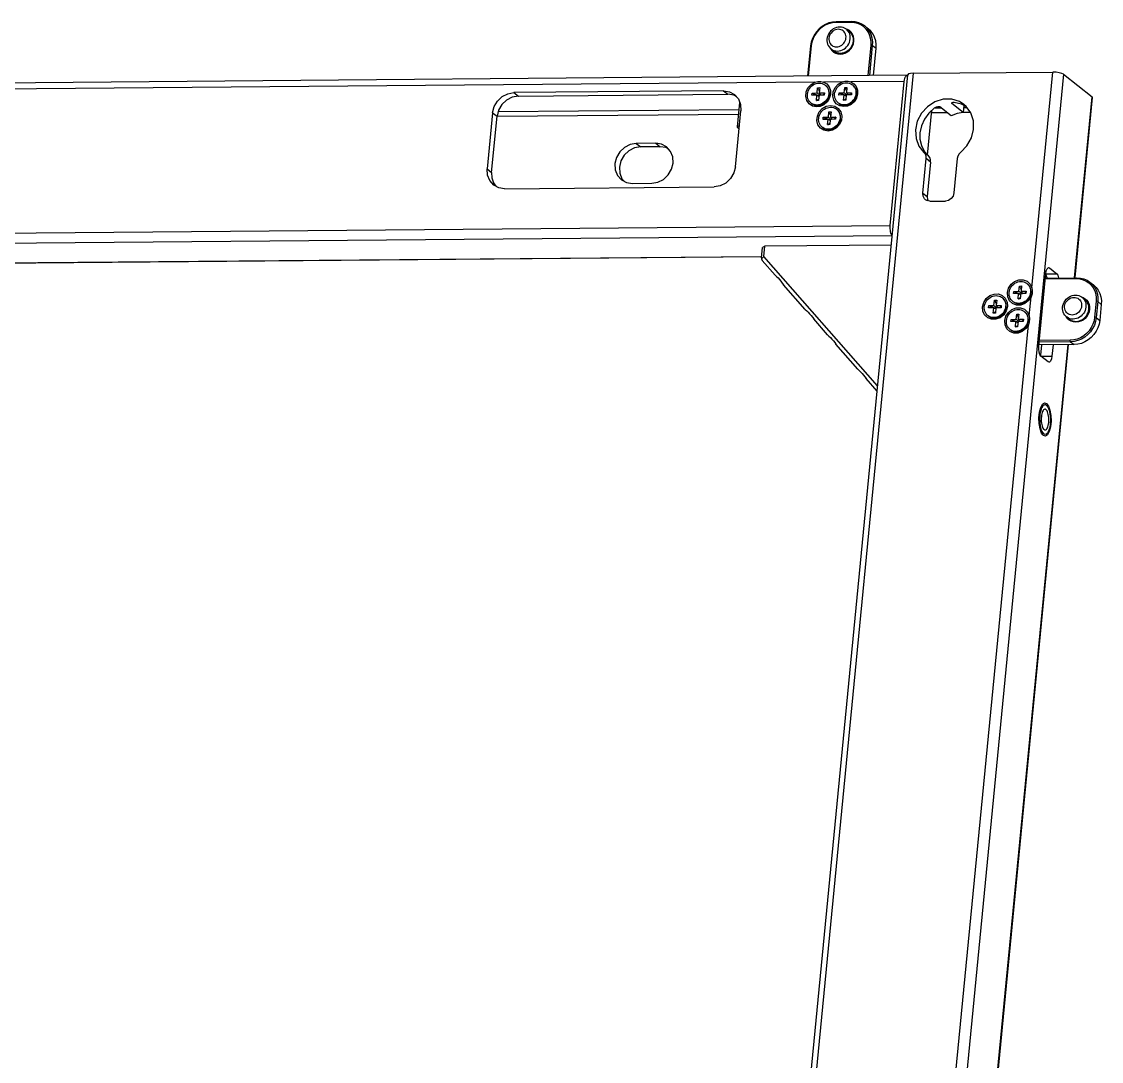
# Model space of a CAD drawing. Header units: millimetres. Extents: x -3132 to 28633, y 682 to 5849.
# Drawn here: x 11777.7 to 11985.1, y 2577.7 to 2777.4 of the extents above; entities that cross this region are included whole.
import ezdxf

# ---------------------------------------------------------------- set-up
doc = ezdxf.new("R2010")
doc.units = ezdxf.units.MM
doc.layers.add('02___PRT_ALL_AXES', color=7, linetype='Continuous')

msp = doc.modelspace()

# ---------------------------------------------------------------- linework, layer by layer
at = {"color": 7, "linetype": 'Continuous'}
for p, q in [((11934.184, 2777.348), (11934.077, 2777.184)), ((11937.165, 2777.373), (11934.184, 2777.348)), ((11937.165, 2777.373), (11937.058, 2777.209)), ((11937.058, 2777.209), (11934.077, 2777.184)), ((11936.35, 2775.863), (11936.093, 2775.944)), ((11936.168, 2775.887), (11936.699, 2775.47)), ((11936.699, 2775.47), (11936.849, 2775.339)), ((11937.333, 2774.966), (11937.072, 2775.336)), ((11940.356, 2776.006), (11939.681, 2776.535)), ((11929.265, 2772.697), (11928.702, 2766.899)), ((11929.404, 2772.765), (11928.835, 2766.9)), ((11929.265, 2772.697), (11929.404, 2772.765)), ((11933.102, 2772.198), (11933.362, 2771.828)), ((11933.209, 2772.107), (11933.735, 2771.695)), ((11933.362, 2771.828), (11933.694, 2771.525)), ((11933.821, 2771.631), (11933.735, 2771.695)), ((11940.312, 2766.997), (11940.881, 2772.862)), ((11940.626, 2767), (11941.189, 2772.798)), ((11941.189, 2772.798), (11940.881, 2772.862)), ((11941.189, 2772.798), (11941.864, 2772.268)), ((11941.353, 2767.006), (11941.864, 2772.268)), ((11947.814, 2767.061), (11637.2, 2764.432)), ((11910.872, 2385.013), (11947.949, 2767.167)), ((11948.98, 2767.454), (11911.903, 2385.3)), ((11977.861, 2767.252), (11940.784, 2385.098)), ((11948.98, 2767.454), (11975.808, 2767.681)), ((11971.788, 2726.246), (11975.808, 2767.681)), ((11977.861, 2767.252), (11983.344, 2762.948)), ((11930.115, 2765.757), (11653.801, 2763.419)), ((11935.331, 2765.801), (11931.774, 2765.771)), ((11931.774, 2765.771), (11932.389, 2765.398)), ((11932.079, 2765.188), (11932.192, 2765.1)), ((11947.265, 2765.902), (11936.991, 2765.816)), ((11936.991, 2765.816), (11937.606, 2765.442)), ((11937.296, 2765.232), (11937.408, 2765.144)), ((11944.58, 2738.221), (11947.265, 2765.902)), ((11912.537, 2764.072), (11872.294, 2763.731)), ((11872.294, 2763.731), (11873.138, 2763.069)), ((11873.138, 2763.069), (11913.381, 2763.41)), ((11912.537, 2764.072), (11913.381, 2763.41)), ((11914.514, 2763.231), (11913.381, 2763.41)), ((11914.986, 2762.977), (11914.514, 2763.231)), ((11929.508, 2763.232), (11929.549, 2763.663)), ((11930.491, 2763.241), (11929.508, 2763.232)), ((11929.549, 2763.663), (11930.533, 2763.671)), ((11930.393, 2762.226), (11930.491, 2763.241)), ((11930.533, 2763.671), (11930.632, 2764.686)), ((11930.533, 2763.671), (11930.647, 2763.575)), ((11930.632, 2764.686), (11931.049, 2764.69)), ((11930.647, 2763.575), (11930.75, 2763.487)), ((11930.75, 2763.487), (11930.837, 2763.412)), ((11930.909, 2763.244), (11930.81, 2762.229)), ((11930.837, 2763.412), (11930.907, 2763.351)), ((11930.907, 2763.351), (11930.962, 2763.303)), ((11931.892, 2763.252), (11930.909, 2763.244)), ((11931.049, 2764.69), (11930.95, 2763.675)), ((11930.95, 2763.675), (11931.934, 2763.683)), ((11931.934, 2763.683), (11931.892, 2763.252)), ((11934.724, 2763.276), (11934.766, 2763.707)), ((11935.708, 2763.285), (11934.724, 2763.276)), ((11934.766, 2763.707), (11935.75, 2763.715)), ((11935.609, 2762.27), (11935.708, 2763.285)), ((11935.75, 2763.715), (11935.848, 2764.73)), ((11935.75, 2763.715), (11935.863, 2763.619)), ((11935.848, 2764.73), (11936.266, 2764.734)), ((11935.863, 2763.619), (11935.966, 2763.531)), ((11935.966, 2763.531), (11936.054, 2763.456)), ((11936.125, 2763.288), (11936.027, 2762.273)), ((11936.054, 2763.456), (11936.123, 2763.395)), ((11936.123, 2763.395), (11936.179, 2763.347)), ((11937.109, 2763.297), (11936.125, 2763.288)), ((11936.266, 2764.734), (11936.167, 2763.719)), ((11936.167, 2763.719), (11937.151, 2763.727)), ((11937.151, 2763.727), (11937.109, 2763.297)), ((11979.971, 2728.181), (11983.344, 2762.948)), ((11983.446, 2762.78), (11983.344, 2762.948)), ((11929.667, 2761.144), (11928.997, 2761.567)), ((11929.362, 2761.727), (11929.475, 2761.639)), ((11930.81, 2762.229), (11930.393, 2762.226)), ((11933.116, 2761.279), (11933.917, 2761.137)), ((11933.917, 2761.137), (11934.593, 2760.716)), ((11934.884, 2761.188), (11934.214, 2761.611)), ((11934.579, 2761.771), (11934.691, 2761.683)), ((11936.027, 2762.273), (11935.609, 2762.27)), ((11953.219, 2760.834), (11954.285, 2760.843)), ((11956.284, 2759.274), (11954.104, 2760.985)), ((11956.349, 2761.708), (11956.4, 2761.622)), ((11957.874, 2762), (11956.375, 2762.462)), ((11956.4, 2761.622), (11956.408, 2761.702)), ((11958.579, 2759.911), (11956.4, 2761.622)), ((11958.273, 2761.53), (11956.863, 2761.839)), ((11958.719, 2761.469), (11957.874, 2762)), ((11959.203, 2761.008), (11958.273, 2761.53)), ((11958.712, 2761.284), (11958.579, 2759.911)), ((11958.673, 2760.88), (11959.293, 2760.885)), ((11980.092, 2728.217), (11983.446, 2762.78)), ((11868.195, 2759.855), (11867.151, 2749.09)), ((11867.994, 2748.428), (11869.039, 2759.193)), ((11868.195, 2759.855), (11869.039, 2759.193)), ((11915.438, 2759.523), (11869.039, 2759.13)), ((11869.271, 2760.123), (11915.535, 2760.515)), ((11914.846, 2749.494), (11915.89, 2760.259)), ((11931.664, 2758.593), (11931.705, 2759.024)), ((11931.705, 2759.024), (11932.689, 2759.032)), ((11932.689, 2759.032), (11932.788, 2760.047)), ((11932.689, 2759.032), (11932.803, 2758.936)), ((11932.788, 2760.047), (11933.205, 2760.05)), ((11932.803, 2758.936), (11932.906, 2758.848)), ((11932.906, 2758.848), (11932.993, 2758.772)), ((11932.993, 2758.772), (11933.063, 2758.712)), ((11933.063, 2758.712), (11933.118, 2758.663)), ((11933.205, 2760.05), (11933.106, 2759.035)), ((11933.106, 2759.035), (11934.09, 2759.044)), ((11934.09, 2759.044), (11934.048, 2758.613)), ((11934.235, 2760.549), (11934.348, 2760.461)), ((11951.756, 2751.746), (11952.589, 2760.34)), ((11955.534, 2759.862), (11952.541, 2759.837)), ((11960.01, 2759.9), (11958.579, 2759.888)), ((11931.837, 2756.499), (11931.161, 2756.92)), ((11931.518, 2757.088), (11931.631, 2757)), ((11932.647, 2758.601), (11931.664, 2758.593)), ((11932.549, 2757.586), (11932.647, 2758.601)), ((11932.966, 2757.59), (11932.549, 2757.586)), ((11933.065, 2758.605), (11932.966, 2757.59)), ((11934.048, 2758.613), (11933.065, 2758.605)), ((11932.638, 2756.358), (11931.837, 2756.499)), ((11899.521, 2754.01), (11895.794, 2753.978)), ((11895.794, 2753.978), (11896.638, 2753.316)), ((11900.364, 2753.348), (11896.638, 2753.316)), ((11899.521, 2754.01), (11900.364, 2753.348)), ((11901.497, 2753.169), (11900.364, 2753.348)), ((11901.97, 2752.915), (11901.497, 2753.169)), ((11950.84, 2744.421), (11951.484, 2751.06)), ((11951.894, 2751.585), (11951.051, 2752.248)), ((11952.328, 2750.398), (11951.484, 2751.06)), ((11952.328, 2750.398), (11951.684, 2743.758)), ((11957.446, 2751.11), (11956.802, 2744.471)), ((11867.218, 2747.904), (11867.151, 2749.09)), ((11867.151, 2749.09), (11867.994, 2748.428)), ((11893.031, 2747.186), (11893.443, 2746.723)), ((11895.048, 2746.289), (11898.775, 2746.321)), ((11870.504, 2745.277), (11910.747, 2745.618)), ((11950.84, 2744.421), (11951.684, 2743.758)), ((11952.182, 2742.895), (11955.162, 2742.921)), ((11633.965, 2735.592), (11944.58, 2738.221)), ((11944.949, 2736.242), (11634.378, 2733.613)), ((11919.831, 2732.034), (11920.024, 2734.023)), ((11920.488, 2734.25), (11920.024, 2734.023)), ((11920.295, 2732.262), (11920.488, 2734.25)), ((11944.776, 2734.455), (11920.488, 2734.25)), ((11666.629, 2730.116), (11919.829, 2732.259)), ((11919.83, 2732.227), (11666.669, 2730.084)), ((11919.831, 2732.034), (11919.873, 2731.796)), ((11919.873, 2731.796), (11920.295, 2732.262)), ((11919.873, 2731.796), (11919.997, 2731.493)), ((11942.151, 2707.408), (11920.295, 2732.262)), ((11922.474, 2728.676), (11919.997, 2731.493)), ((11975, 2730.128), (11975.161, 2730.066)), ((11975.161, 2730.066), (11976.567, 2728.962)), ((11973.106, 2715.129), (11974.449, 2728.97)), ((11974.352, 2727.97), (11980.314, 2728.02)), ((11974.368, 2728.134), (11980.421, 2728.185)), ((11974.449, 2728.97), (11974.549, 2729.524)), ((11974.449, 2728.944), (11976.567, 2728.962)), ((11980.421, 2728.185), (11980.314, 2728.02)), ((11928.259, 2722.097), (11924.083, 2726.846)), ((11968.256, 2725.146), (11968.298, 2725.576)), ((11968.298, 2725.576), (11969.281, 2725.585)), ((11969.281, 2725.585), (11969.38, 2726.6)), ((11969.281, 2725.585), (11969.395, 2725.488)), ((11969.38, 2726.6), (11969.797, 2726.603)), ((11969.395, 2725.488), (11969.498, 2725.4)), ((11969.797, 2726.603), (11969.699, 2725.588)), ((11969.699, 2725.588), (11970.682, 2725.596)), ((11970.682, 2725.596), (11970.641, 2725.166)), ((11970.828, 2727.102), (11970.94, 2727.013)), ((11970.855, 2727.52), (11971.44, 2726.981)), ((11971.44, 2726.981), (11971.788, 2726.246)), ((11971.527, 2725.69), (11971.519, 2725.388)), ((11971.788, 2726.246), (11971.862, 2725.692)), ((11971.862, 2725.692), (11971.803, 2725.087)), ((11982.937, 2727.347), (11983.612, 2726.817)), ((11964.503, 2722.855), (11964.601, 2723.87)), ((11964.601, 2723.87), (11965.018, 2723.874)), ((11965.018, 2723.874), (11964.92, 2722.859)), ((11966.049, 2724.372), (11966.161, 2724.284)), ((11966.089, 2724.783), (11966.67, 2724.239)), ((11966.67, 2724.239), (11967.013, 2723.502)), ((11967.013, 2723.502), (11967.075, 2722.662)), ((11968.111, 2723.641), (11968.223, 2723.552)), ((11969.24, 2725.154), (11968.256, 2725.146)), ((11969.141, 2724.139), (11969.24, 2725.154)), ((11969.559, 2724.143), (11969.141, 2724.139)), ((11969.498, 2725.4), (11969.586, 2725.325)), ((11969.657, 2725.158), (11969.559, 2724.143)), ((11969.586, 2725.325), (11969.655, 2725.265)), ((11969.655, 2725.265), (11969.71, 2725.216)), ((11970.641, 2725.166), (11969.657, 2725.158)), ((11971.266, 2720.864), (11971.622, 2724.534)), ((11971.49, 2724.704), (11971.581, 2724.999)), ((11971.581, 2724.999), (11971.631, 2725.3)), ((11971.803, 2725.087), (11971.622, 2724.534)), ((11981.967, 2723.994), (11981.436, 2724.41)), ((11982.12, 2723.86), (11981.967, 2723.994)), ((11982.008, 2724.163), (11982.34, 2723.86)), ((11982.322, 2723.63), (11982.12, 2723.86)), ((11984.137, 2723.673), (11983.838, 2720.598)), ((11984.445, 2723.609), (11984.137, 2723.673)), ((11984.445, 2723.609), (11984.146, 2720.533)), ((11984.445, 2723.609), (11985.119, 2723.079)), ((11963.477, 2722.416), (11963.519, 2722.847)), ((11964.461, 2722.425), (11963.477, 2722.416)), ((11963.519, 2722.847), (11964.503, 2722.855)), ((11964.362, 2721.41), (11964.461, 2722.425)), ((11964.78, 2721.413), (11964.362, 2721.41)), ((11964.503, 2722.855), (11964.616, 2722.759)), ((11964.616, 2722.759), (11964.719, 2722.671)), ((11964.719, 2722.671), (11964.807, 2722.596)), ((11964.878, 2722.428), (11964.78, 2721.413)), ((11964.807, 2722.596), (11964.876, 2722.535)), ((11964.876, 2722.535), (11964.932, 2722.487)), ((11965.862, 2722.436), (11964.878, 2722.428)), ((11964.92, 2722.859), (11965.904, 2722.867)), ((11965.904, 2722.867), (11965.862, 2722.436)), ((11966.711, 2721.974), (11966.802, 2722.27)), ((11966.802, 2722.27), (11966.852, 2722.571)), ((11967.075, 2722.662), (11966.85, 2721.819)), ((11968.821, 2722.944), (11968.075, 2723.227)), ((11969.645, 2722.951), (11968.821, 2722.944)), ((11970.448, 2723.246), (11969.645, 2722.951)), ((11970.305, 2721.719), (11970.418, 2721.631)), ((11970.333, 2722.138), (11970.918, 2721.598)), ((11970.918, 2721.598), (11971.266, 2720.864)), ((11985.119, 2723.079), (11984.821, 2720.004)), ((11932.533, 2717.237), (11929.869, 2720.266)), ((11964.041, 2720.215), (11963.291, 2720.501)), ((11963.332, 2720.911), (11963.444, 2720.823)), ((11964.869, 2720.222), (11964.041, 2720.215)), ((11965.676, 2720.521), (11964.869, 2720.222)), ((11967.734, 2719.763), (11967.776, 2720.194)), ((11968.717, 2719.772), (11967.734, 2719.763)), ((11967.776, 2720.194), (11968.759, 2720.202)), ((11968.619, 2718.757), (11968.717, 2719.772)), ((11968.759, 2720.202), (11968.858, 2721.217)), ((11968.759, 2720.202), (11968.873, 2720.106)), ((11968.858, 2721.217), (11969.275, 2721.221)), ((11968.873, 2720.106), (11968.976, 2720.018)), ((11968.976, 2720.018), (11969.063, 2719.943)), ((11969.135, 2719.775), (11969.036, 2718.76)), ((11969.063, 2719.943), (11969.133, 2719.882)), ((11969.133, 2719.882), (11969.188, 2719.834)), ((11970.118, 2719.783), (11969.135, 2719.775)), ((11969.275, 2721.221), (11969.177, 2720.206)), ((11969.177, 2720.206), (11970.16, 2720.214)), ((11970.16, 2720.214), (11970.118, 2719.783)), ((11970.968, 2719.321), (11971.059, 2719.617)), ((11971.005, 2720.307), (11970.996, 2720.006)), ((11971.059, 2719.617), (11971.109, 2719.918)), ((11971.281, 2719.704), (11971.1, 2719.151)), ((11971.266, 2720.864), (11971.34, 2720.31)), ((11971.34, 2720.31), (11971.281, 2719.704)), ((11978.63, 2720.352), (11978.37, 2720.721)), ((11979.003, 2720.218), (11978.477, 2720.631)), ((11978.962, 2720.049), (11978.63, 2720.352)), ((11979.352, 2719.825), (11978.962, 2720.049)), ((11979.003, 2720.218), (11979.086, 2720.156)), ((11984.146, 2720.533), (11983.838, 2720.598)), ((11984.146, 2720.533), (11984.821, 2720.004)), ((11943.439, 2434.057), (11971.1, 2719.151)), ((11968.299, 2717.562), (11967.552, 2717.845)), ((11967.589, 2718.258), (11967.701, 2718.17)), ((11969.122, 2717.568), (11968.299, 2717.562)), ((11969.036, 2718.76), (11968.619, 2718.757)), ((11969.926, 2717.864), (11969.122, 2717.568)), ((11938.319, 2710.657), (11934.143, 2715.406)), ((11951.622, 2435.991), (11978.725, 2715.342)), ((11951.744, 2436.027), (11978.843, 2715.343)), ((11979.902, 2715.352), (11973.122, 2715.295)), ((11979.227, 2715.882), (11973.174, 2715.831)), ((11979.165, 2716.179), (11973.203, 2716.129)), ((11973.612, 2715.299), (11973.418, 2713.293)), ((11975.848, 2715.318), (11975.637, 2713.142)), ((11979.227, 2715.882), (11979.165, 2716.179)), ((11979.227, 2715.882), (11979.902, 2715.352)), ((11974.925, 2712.046), (11973.52, 2713.15)), ((11973.52, 2713.124), (11975.637, 2713.142)), ((11975.087, 2711.984), (11974.925, 2712.046)), ((11942.055, 2706.409), (11939.928, 2708.827)), ((11973.478, 2703.253), (11973.824, 2703.892)), ((11973.537, 2703.344), (11973.64, 2703.304)), ((11974.601, 2704.026), (11974.968, 2703.538)), ((11973.638, 2698.362), (11973.351, 2699.161)), ((11973.636, 2698.55), (11973.578, 2698.544)), ((11973.696, 2698.591), (11973.636, 2698.55)), ((11973.874, 2698.001), (11973.638, 2698.362)), ((11974.004, 2697.874), (11973.874, 2698.001))]:
    msp.add_line(p, q, dxfattribs=at)
for points in [[(11934.184, 2777.348), (11933.479, 2777.285), (11932.78, 2777.111), (11932.105, 2776.828), (11931.47, 2776.445), (11930.891, 2775.97), (11930.382, 2775.416), (11929.955, 2774.795), (11929.622, 2774.124), (11929.39, 2773.419), (11929.265, 2772.697)], [(11939.681, 2776.535), (11939.146, 2776.888), (11938.525, 2777.159), (11937.859, 2777.322), (11937.165, 2777.373)], [(11934.077, 2777.184), (11933.408, 2777.124), (11932.744, 2776.958), (11932.102, 2776.69), (11931.499, 2776.325), (11930.949, 2775.875), (11930.465, 2775.348), (11930.06, 2774.759), (11929.743, 2774.121), (11929.523, 2773.451), (11929.404, 2772.765)], [(11936.137, 2775.912), (11936.052, 2775.975), (11935.787, 2776.13), (11935.499, 2776.242), (11935.194, 2776.31), (11934.879, 2776.331), (11934.558, 2776.304), (11934.24, 2776.232), (11933.93, 2776.114), (11933.634, 2775.954), (11933.36, 2775.755), (11933.112, 2775.52), (11932.895, 2775.255), (11932.714, 2774.965), (11932.573, 2774.656), (11932.474, 2774.333), (11932.419, 2774.005)], [(11936.069, 2774.214), (11936.075, 2774.478), (11936.04, 2774.736), (11935.965, 2774.98), (11935.853, 2775.205), (11935.705, 2775.407), (11935.525, 2775.578), (11935.317, 2775.716), (11935.089, 2775.815), (11934.844, 2775.874), (11934.59, 2775.892), (11934.332, 2775.868), (11934.076, 2775.804), (11933.83, 2775.7), (11933.598, 2775.56), (11933.386, 2775.386), (11933.199, 2775.183), (11933.044, 2774.957), (11932.922, 2774.712), (11932.836, 2774.453), (11932.79, 2774.187)], [(11936.89, 2774.043), (11936.9, 2774.371), (11936.863, 2774.692), (11936.781, 2774.999), (11936.657, 2775.287), (11936.491, 2775.549), (11936.288, 2775.78), (11936.137, 2775.912)], [(11936.773, 2775.564), (11936.684, 2775.631), (11936.406, 2775.794), (11936.168, 2775.887)], [(11937.072, 2775.336), (11936.74, 2775.639), (11936.35, 2775.863)], [(11937.565, 2773.602), (11937.574, 2773.947), (11937.536, 2774.284), (11937.45, 2774.607), (11937.319, 2774.908), (11937.145, 2775.183), (11936.932, 2775.426), (11936.773, 2775.564)], [(11936.849, 2775.339), (11937.052, 2775.109), (11937.218, 2774.847), (11937.343, 2774.56), (11937.425, 2774.252), (11937.462, 2773.93), (11937.453, 2773.601)], [(11940.881, 2772.862), (11940.895, 2773.547), (11940.804, 2774.215), (11940.611, 2774.848), (11940.319, 2775.431), (11939.937, 2775.951), (11939.474, 2776.393), (11938.94, 2776.748), (11938.35, 2777.006), (11937.717, 2777.161), (11937.058, 2777.209)], [(11941.189, 2772.798), (11941.204, 2773.519), (11941.108, 2774.221), (11940.905, 2774.888), (11940.598, 2775.502), (11940.196, 2776.049), (11939.681, 2776.535)], [(11941.864, 2772.268), (11941.879, 2772.989), (11941.783, 2773.692), (11941.579, 2774.358), (11941.273, 2774.972), (11940.87, 2775.519), (11940.356, 2776.006)], [(11932.419, 2774.005), (11932.41, 2773.677), (11932.447, 2773.356), (11932.528, 2773.048), (11932.653, 2772.761), (11932.819, 2772.499), (11933.022, 2772.268), (11933.173, 2772.136)], [(11932.79, 2774.187), (11932.785, 2773.923), (11932.82, 2773.665), (11932.894, 2773.42), (11933.006, 2773.196), (11933.155, 2772.994), (11933.335, 2772.822), (11933.542, 2772.685), (11933.771, 2772.586), (11934.015, 2772.527), (11934.27, 2772.509), (11934.528, 2772.532), (11934.783, 2772.597), (11935.03, 2772.7), (11935.262, 2772.841), (11935.474, 2773.015), (11935.66, 2773.218), (11935.815, 2773.444), (11935.938, 2773.689), (11936.023, 2773.948), (11936.069, 2774.214)], [(11933.173, 2772.136), (11933.258, 2772.073), (11933.522, 2771.918), (11933.81, 2771.805), (11934.115, 2771.738), (11934.431, 2771.717), (11934.751, 2771.743), (11935.07, 2771.816), (11935.38, 2771.933), (11935.675, 2772.093), (11935.95, 2772.293), (11936.198, 2772.528), (11936.415, 2772.793), (11936.595, 2773.083), (11936.737, 2773.392), (11936.836, 2773.714), (11936.89, 2774.043)], [(11933.661, 2771.6), (11933.75, 2771.534), (11934.028, 2771.371), (11934.33, 2771.253), (11934.65, 2771.182), (11934.982, 2771.16), (11935.318, 2771.188), (11935.652, 2771.264), (11935.978, 2771.387), (11936.287, 2771.555), (11936.575, 2771.764), (11936.836, 2772.01), (11937.063, 2772.288), (11937.253, 2772.592), (11937.402, 2772.917), (11937.507, 2773.256), (11937.565, 2773.602)], [(11937.453, 2773.601), (11937.398, 2773.273), (11937.299, 2772.95), (11937.158, 2772.641), (11936.977, 2772.351), (11936.76, 2772.086), (11936.512, 2771.851), (11936.238, 2771.652), (11935.943, 2771.492), (11935.633, 2771.375), (11935.314, 2771.302), (11934.994, 2771.276), (11934.678, 2771.296), (11934.373, 2771.364), (11934.085, 2771.476), (11933.821, 2771.631)], [(11934.978, 2771.122), (11935.448, 2771.173), (11935.909, 2771.317), (11936.343, 2771.548), (11936.735, 2771.857), (11937.067, 2772.232), (11937.329, 2772.659), (11937.509, 2773.122), (11937.602, 2773.603), (11937.603, 2774.082), (11937.512, 2774.543), (11937.333, 2774.966)], [(11933.186, 2772.144), (11933.289, 2771.981), (11933.502, 2771.739), (11933.661, 2771.6)], [(11933.694, 2771.525), (11934.084, 2771.301), (11934.518, 2771.165), (11934.978, 2771.122)], [(11947.365, 2766.457), (11947.443, 2766.682), (11947.536, 2766.861), (11947.639, 2766.985), (11947.75, 2767.051), (11947.814, 2767.061)], [(11947.814, 2767.061), (11947.864, 2767.055), (11947.888, 2767.044)], [(11948.98, 2767.454), (11948.451, 2767.415), (11948.09, 2767.315), (11947.949, 2767.167)], [(11977.861, 2767.252), (11977.532, 2767.42), (11977.027, 2767.56), (11976.422, 2767.652), (11975.808, 2767.681)], [(11928.413, 2763.863), (11928.771, 2764.665), (11929.362, 2765.322), (11930.115, 2765.757)], [(11928.671, 2763.44), (11928.721, 2763.741), (11928.812, 2764.037), (11928.942, 2764.321), (11929.108, 2764.586), (11929.306, 2764.829), (11929.534, 2765.044), (11929.785, 2765.227), (11930.055, 2765.374), (11930.34, 2765.481), (11930.632, 2765.548), (11930.926, 2765.572), (11931.215, 2765.553), (11931.495, 2765.491), (11931.758, 2765.389), (11932.001, 2765.246), (11932.079, 2765.188)], [(11930.115, 2765.757), (11930.666, 2765.89), (11931.253, 2765.895), (11931.774, 2765.771)], [(11932.079, 2765.188), (11932.217, 2765.068), (11932.403, 2764.857), (11932.555, 2764.617), (11932.669, 2764.354), (11932.745, 2764.072), (11932.779, 2763.776), (11932.77, 2763.475)], [(11932.883, 2763.387), (11932.891, 2763.687), (11932.857, 2763.982), (11932.783, 2764.263), (11932.668, 2764.527), (11932.516, 2764.767), (11932.33, 2764.979), (11932.192, 2765.1)], [(11932.389, 2765.398), (11932.839, 2764.836), (11933.082, 2764.139), (11933.094, 2763.375)], [(11933.63, 2763.907), (11933.988, 2764.709), (11934.578, 2765.366), (11935.331, 2765.801)], [(11933.888, 2763.484), (11933.938, 2763.786), (11934.029, 2764.081), (11934.159, 2764.365), (11934.324, 2764.63), (11934.523, 2764.873), (11934.75, 2765.088), (11935.002, 2765.271), (11935.272, 2765.418), (11935.556, 2765.526), (11935.848, 2765.592), (11936.142, 2765.616), (11936.432, 2765.597), (11936.711, 2765.536), (11936.975, 2765.433), (11937.217, 2765.291), (11937.296, 2765.232)], [(11935.331, 2765.801), (11935.882, 2765.934), (11936.469, 2765.939), (11936.991, 2765.816)], [(11937.296, 2765.232), (11937.434, 2765.112), (11937.62, 2764.901), (11937.771, 2764.661), (11937.886, 2764.398), (11937.961, 2764.116), (11937.995, 2763.821), (11937.987, 2763.519)], [(11938.099, 2763.431), (11938.108, 2763.732), (11938.074, 2764.026), (11937.999, 2764.308), (11937.885, 2764.571), (11937.733, 2764.811), (11937.547, 2765.023), (11937.408, 2765.144)], [(11937.606, 2765.442), (11938.056, 2764.88), (11938.299, 2764.183), (11938.31, 2763.419)], [(11947.265, 2765.902), (11947.305, 2766.194), (11947.365, 2766.457)], [(11868.195, 2759.855), (11868.493, 2761.045), (11869.126, 2762.121), (11870.033, 2762.979), (11871.125, 2763.533), (11872.294, 2763.731)], [(11873.138, 2763.069), (11871.968, 2762.871), (11870.876, 2762.316), (11869.97, 2761.459), (11869.336, 2760.383), (11869.039, 2759.193)], [(11912.537, 2764.072), (11913.67, 2763.894), (11914.634, 2763.374)], [(11914.634, 2763.374), (11915.398, 2762.513), (11915.823, 2761.445), (11915.89, 2760.259)], [(11928.997, 2761.567), (11928.534, 2762.216), (11928.331, 2763.013), (11928.413, 2763.863)], [(11929.362, 2761.727), (11929.225, 2761.847), (11929.039, 2762.058), (11928.887, 2762.298), (11928.772, 2762.561), (11928.697, 2762.843), (11928.663, 2763.139), (11928.671, 2763.44)], [(11929.475, 2761.639), (11929.553, 2761.581), (11929.795, 2761.439), (11930.059, 2761.336), (11930.339, 2761.274), (11930.628, 2761.255), (11930.922, 2761.279), (11931.214, 2761.345), (11931.498, 2761.453), (11931.769, 2761.6), (11932.02, 2761.783), (11932.248, 2761.998), (11932.446, 2762.241), (11932.612, 2762.507), (11932.742, 2762.79), (11932.833, 2763.086), (11932.883, 2763.387)], [(11929.549, 2763.663), (11929.663, 2763.613), (11929.775, 2763.564), (11929.885, 2763.518), (11929.993, 2763.473), (11930.099, 2763.431), (11930.203, 2763.39), (11930.306, 2763.351), (11930.408, 2763.314), (11930.509, 2763.278), (11930.609, 2763.245), (11930.703, 2763.214), (11930.79, 2763.188), (11930.868, 2763.166), (11930.9, 2763.157)], [(11932.77, 2763.475), (11932.72, 2763.174), (11932.629, 2762.878), (11932.5, 2762.594), (11932.334, 2762.329), (11932.135, 2762.086), (11931.908, 2761.871), (11931.656, 2761.688), (11931.386, 2761.542), (11931.102, 2761.434), (11930.81, 2761.367), (11930.516, 2761.343), (11930.226, 2761.362), (11929.947, 2761.424), (11929.683, 2761.527)], [(11930.491, 2763.241), (11930.552, 2763.214), (11930.609, 2763.19), (11930.664, 2763.168), (11930.717, 2763.148), (11930.765, 2763.131), (11930.809, 2763.116), (11930.847, 2763.104), (11930.882, 2763.094), (11930.894, 2763.091)], [(11930.632, 2764.686), (11930.686, 2764.58), (11930.738, 2764.475), (11930.787, 2764.372), (11930.835, 2764.269), (11930.879, 2764.169), (11930.921, 2764.069), (11930.961, 2763.97), (11930.975, 2763.932)], [(11930.95, 2763.675), (11930.986, 2763.625), (11931.019, 2763.578), (11931.05, 2763.533), (11931.078, 2763.49), (11931.103, 2763.45), (11931.124, 2763.414), (11931.141, 2763.382), (11931.156, 2763.353), (11931.168, 2763.328), (11931.179, 2763.304), (11931.187, 2763.283), (11931.194, 2763.264), (11931.2, 2763.247)], [(11930.962, 2763.303), (11931.007, 2763.262), (11931.027, 2763.245)], [(11931.143, 2763.379), (11931.15, 2763.345), (11931.162, 2763.277), (11931.167, 2763.246)], [(11931.934, 2763.683), (11931.917, 2763.632), (11931.897, 2763.582), (11931.874, 2763.535), (11931.848, 2763.489), (11931.818, 2763.445), (11931.786, 2763.403), (11931.749, 2763.363), (11931.709, 2763.325), (11931.663, 2763.288), (11931.614, 2763.253), (11931.609, 2763.25)], [(11933.094, 2763.375), (11932.873, 2762.62), (11932.443, 2761.947), (11931.844, 2761.421)], [(11934.214, 2761.611), (11933.75, 2762.26), (11933.547, 2763.057), (11933.63, 2763.907)], [(11934.579, 2761.771), (11934.441, 2761.891), (11934.255, 2762.102), (11934.103, 2762.342), (11933.989, 2762.605), (11933.914, 2762.888), (11933.88, 2763.183), (11933.888, 2763.484)], [(11934.691, 2761.683), (11934.769, 2761.625), (11935.012, 2761.483), (11935.276, 2761.38), (11935.555, 2761.318), (11935.845, 2761.299), (11936.139, 2761.323), (11936.43, 2761.389), (11936.715, 2761.497), (11936.985, 2761.644), (11937.237, 2761.827), (11937.464, 2762.042), (11937.663, 2762.285), (11937.829, 2762.551), (11937.959, 2762.834), (11938.049, 2763.13), (11938.099, 2763.431)], [(11934.766, 2763.707), (11934.88, 2763.657), (11934.992, 2763.608), (11935.101, 2763.562), (11935.209, 2763.518), (11935.315, 2763.475), (11935.42, 2763.434), (11935.522, 2763.395), (11935.624, 2763.358), (11935.726, 2763.322), (11935.825, 2763.289), (11935.92, 2763.259), (11936.006, 2763.232), (11936.085, 2763.21), (11936.117, 2763.202)], [(11937.987, 2763.519), (11937.937, 2763.218), (11937.846, 2762.922), (11937.716, 2762.639), (11937.551, 2762.373), (11937.352, 2762.13), (11937.125, 2761.915), (11936.873, 2761.732), (11936.603, 2761.586), (11936.319, 2761.478), (11936.027, 2761.411), (11935.733, 2761.387), (11935.443, 2761.406), (11935.164, 2761.468), (11934.9, 2761.571)], [(11935.708, 2763.285), (11935.768, 2763.258), (11935.826, 2763.234), (11935.881, 2763.212), (11935.934, 2763.192), (11935.982, 2763.175), (11936.025, 2763.16), (11936.064, 2763.148), (11936.098, 2763.138), (11936.11, 2763.135)], [(11935.848, 2764.73), (11935.903, 2764.624), (11935.955, 2764.519), (11936.004, 2764.416), (11936.051, 2764.314), (11936.096, 2764.213), (11936.138, 2764.113), (11936.177, 2764.015), (11936.192, 2763.976)], [(11936.167, 2763.719), (11936.203, 2763.67), (11936.236, 2763.622), (11936.267, 2763.577), (11936.295, 2763.534), (11936.32, 2763.494), (11936.34, 2763.458), (11936.358, 2763.426), (11936.373, 2763.398), (11936.385, 2763.372), (11936.395, 2763.349), (11936.404, 2763.327), (11936.411, 2763.308), (11936.417, 2763.291)], [(11936.179, 2763.347), (11936.224, 2763.307), (11936.243, 2763.289)], [(11936.359, 2763.423), (11936.367, 2763.389), (11936.379, 2763.321), (11936.384, 2763.29)], [(11937.151, 2763.727), (11937.134, 2763.676), (11937.114, 2763.626), (11937.091, 2763.579), (11937.064, 2763.533), (11937.035, 2763.489), (11937.002, 2763.447), (11936.966, 2763.407), (11936.925, 2763.369), (11936.88, 2763.332), (11936.83, 2763.297), (11936.825, 2763.294)], [(11938.31, 2763.419), (11938.09, 2762.664), (11937.66, 2761.991), (11937.061, 2761.465)], [(11929.683, 2761.527), (11929.441, 2761.669), (11929.362, 2761.727)], [(11931.844, 2761.421), (11931.135, 2761.094), (11930.385, 2760.998), (11929.667, 2761.144)], [(11930.393, 2762.226), (11930.46, 2762.254), (11930.526, 2762.285), (11930.588, 2762.319), (11930.649, 2762.355), (11930.707, 2762.394), (11930.763, 2762.436), (11930.816, 2762.481), (11930.836, 2762.5)], [(11930.57, 2759.226), (11930.931, 2760.031), (11931.527, 2760.69), (11932.286, 2761.124), (11933.116, 2761.279)], [(11930.828, 2758.801), (11930.878, 2759.102), (11930.968, 2759.398), (11931.098, 2759.681), (11931.264, 2759.947), (11931.462, 2760.19), (11931.69, 2760.405), (11931.941, 2760.588), (11932.212, 2760.734), (11932.496, 2760.842), (11932.788, 2760.909), (11933.082, 2760.933), (11933.371, 2760.914), (11933.651, 2760.852), (11933.914, 2760.749), (11934.157, 2760.607), (11934.235, 2760.549)], [(11934.9, 2761.571), (11934.658, 2761.713), (11934.579, 2761.771)], [(11937.061, 2761.465), (11936.352, 2761.138), (11935.602, 2761.042), (11934.884, 2761.188)], [(11935.609, 2762.27), (11935.677, 2762.298), (11935.742, 2762.33), (11935.805, 2762.363), (11935.865, 2762.4), (11935.924, 2762.438), (11935.979, 2762.48), (11936.033, 2762.525), (11936.053, 2762.544)], [(11956.375, 2762.462), (11954.762, 2762.448), (11953.17, 2761.96), (11951.733, 2761.038), (11950.568, 2759.76), (11949.773, 2758.231), (11949.415, 2756.579)], [(11953.032, 2760.729), (11951.977, 2759.801), (11951.134, 2758.665), (11950.554, 2757.386), (11950.269, 2756.039)], [(11954.104, 2760.985), (11953.943, 2761.038), (11953.684, 2761.02), (11953.369, 2760.919), (11953.032, 2760.729)], [(11956.863, 2761.839), (11956.602, 2761.836), (11956.42, 2761.787), (11956.349, 2761.708)], [(11958.111, 2752.307), (11959.312, 2753.532), (11960.166, 2755.031), (11960.591, 2756.673), (11960.553, 2758.322), (11960.054, 2759.84), (11959.136, 2761.101), (11958.719, 2761.469)], [(11931.161, 2756.92), (11930.692, 2757.571), (11930.487, 2758.371), (11930.57, 2759.226)], [(11931.518, 2757.088), (11931.381, 2757.208), (11931.195, 2757.419), (11931.043, 2757.659), (11930.928, 2757.922), (11930.853, 2758.204), (11930.819, 2758.5), (11930.828, 2758.801)], [(11931.631, 2757), (11931.709, 2756.942), (11931.951, 2756.799), (11932.215, 2756.696), (11932.495, 2756.635), (11932.784, 2756.616), (11933.078, 2756.64), (11933.37, 2756.706), (11933.654, 2756.814), (11933.925, 2756.961), (11934.176, 2757.143), (11934.404, 2757.358), (11934.603, 2757.601), (11934.768, 2757.867), (11934.898, 2758.151), (11934.989, 2758.446), (11935.039, 2758.747)], [(11931.705, 2759.024), (11931.819, 2758.973), (11931.931, 2758.925), (11932.041, 2758.879), (11932.149, 2758.834), (11932.255, 2758.791), (11932.359, 2758.751), (11932.462, 2758.712), (11932.564, 2758.674), (11932.665, 2758.639), (11932.765, 2758.605), (11932.859, 2758.575), (11932.946, 2758.549), (11933.024, 2758.527), (11933.056, 2758.518)], [(11934.926, 2758.836), (11934.876, 2758.535), (11934.785, 2758.239), (11934.656, 2757.955), (11934.49, 2757.69), (11934.291, 2757.447), (11934.064, 2757.232), (11933.813, 2757.049), (11933.542, 2756.902), (11933.258, 2756.795), (11932.966, 2756.728), (11932.672, 2756.704), (11932.383, 2756.723), (11932.103, 2756.784), (11931.839, 2756.887)], [(11932.788, 2760.047), (11932.842, 2759.94), (11932.894, 2759.836), (11932.944, 2759.732), (11932.991, 2759.63), (11933.035, 2759.529), (11933.077, 2759.43), (11933.117, 2759.331), (11933.131, 2759.293)], [(11933.106, 2759.035), (11933.142, 2758.986), (11933.176, 2758.939), (11933.206, 2758.894), (11933.234, 2758.85), (11933.259, 2758.81), (11933.28, 2758.775), (11933.297, 2758.743), (11933.312, 2758.714), (11933.325, 2758.688), (11933.335, 2758.665), (11933.343, 2758.644), (11933.35, 2758.625), (11933.356, 2758.607)], [(11933.118, 2758.663), (11933.163, 2758.623), (11933.183, 2758.606)], [(11933.299, 2758.74), (11933.306, 2758.706), (11933.319, 2758.638), (11933.323, 2758.607)], [(11934.09, 2759.044), (11934.073, 2758.992), (11934.053, 2758.943), (11934.03, 2758.896), (11934.004, 2758.85), (11933.974, 2758.806), (11933.942, 2758.764), (11933.905, 2758.724), (11933.865, 2758.685), (11933.819, 2758.648), (11933.77, 2758.614), (11933.765, 2758.611)], [(11934.235, 2760.549), (11934.373, 2760.429), (11934.559, 2760.218), (11934.711, 2759.978), (11934.825, 2759.715), (11934.901, 2759.432), (11934.935, 2759.137), (11934.926, 2758.836)], [(11935.039, 2758.747), (11935.047, 2759.048), (11935.014, 2759.342), (11934.939, 2759.624), (11934.824, 2759.888), (11934.673, 2760.128), (11934.486, 2760.339), (11934.348, 2760.461)], [(11934.593, 2760.716), (11935.062, 2760.066), (11935.267, 2759.266), (11935.184, 2758.411)], [(11958.579, 2759.911), (11957.414, 2759.714), (11956.284, 2759.274)], [(11931.839, 2756.887), (11931.597, 2757.03), (11931.518, 2757.088)], [(11932.549, 2757.586), (11932.616, 2757.615), (11932.682, 2757.646), (11932.744, 2757.68), (11932.805, 2757.716), (11932.863, 2757.755), (11932.919, 2757.797), (11932.972, 2757.842), (11932.993, 2757.861)], [(11934.227, 2756.946), (11933.468, 2756.513), (11932.638, 2756.358)], [(11932.647, 2758.601), (11932.708, 2758.575), (11932.765, 2758.551), (11932.82, 2758.529), (11932.873, 2758.509), (11932.922, 2758.491), (11932.965, 2758.477), (11933.003, 2758.465), (11933.038, 2758.455), (11933.05, 2758.451)], [(11935.184, 2758.411), (11934.823, 2757.606), (11934.227, 2756.946)], [(11949.415, 2756.579), (11949.522, 2754.941), (11950.086, 2753.454), (11951.051, 2752.248)], [(11950.269, 2756.039), (11950.283, 2754.771), (11950.571, 2753.566), (11951.12, 2752.483), (11951.894, 2751.585)], [(11895.794, 2753.978), (11894.625, 2753.781), (11893.533, 2753.226), (11892.626, 2752.368), (11891.993, 2751.292), (11891.695, 2750.102), (11891.762, 2748.916), (11892.188, 2747.849), (11892.952, 2746.987)], [(11896.638, 2753.316), (11895.468, 2753.118), (11894.377, 2752.564), (11893.47, 2751.706), (11892.836, 2750.63), (11892.539, 2749.44), (11892.606, 2748.254), (11893.031, 2747.186)], [(11898.775, 2746.321), (11899.944, 2746.519), (11901.036, 2747.074), (11901.943, 2747.931), (11902.576, 2749.007), (11902.874, 2750.197), (11902.807, 2751.383), (11902.381, 2752.451), (11901.617, 2753.312)], [(11901.617, 2753.312), (11900.654, 2753.832), (11899.521, 2754.01)], [(11951.484, 2751.06), (11951.463, 2751.508), (11951.314, 2751.915), (11951.051, 2752.248)], [(11952.328, 2750.398), (11952.307, 2750.846), (11952.157, 2751.254), (11951.894, 2751.585)], [(11958.111, 2752.307), (11957.783, 2751.97), (11957.554, 2751.559), (11957.446, 2751.11)], [(11867.994, 2748.428), (11868.033, 2747.385), (11868.348, 2746.426), (11868.82, 2745.753)], [(11914.846, 2749.494), (11914.548, 2748.304), (11913.915, 2747.228), (11913.008, 2746.371), (11911.916, 2745.816), (11910.747, 2745.618)], [(11868.407, 2745.975), (11867.643, 2746.837), (11867.218, 2747.904)], [(11892.952, 2746.987), (11893.915, 2746.468), (11895.048, 2746.289)], [(11870.504, 2745.277), (11869.371, 2745.456), (11868.407, 2745.975)], [(11951.343, 2743.174), (11951.171, 2743.337), (11950.897, 2743.833), (11950.84, 2744.421)], [(11956.802, 2744.471), (11956.632, 2743.882), (11956.26, 2743.38), (11955.744, 2743.043), (11955.162, 2742.921)], [(11952.182, 2742.895), (11951.623, 2743.008), (11951.343, 2743.174)], [(11951.684, 2743.758), (11951.74, 2743.171), (11951.857, 2742.961)], [(11944.953, 2736.285), (11944.886, 2736.358), (11944.789, 2736.528), (11944.706, 2736.746), (11944.639, 2737.005), (11944.592, 2737.293), (11944.565, 2737.599), (11944.561, 2737.913), (11944.58, 2738.221)], [(11974.549, 2729.524), (11974.719, 2729.928), (11974.934, 2730.118), (11975, 2730.128)], [(11922.474, 2728.676), (11922.745, 2728.431), (11923.025, 2728.151), (11923.308, 2727.837)], [(11923.308, 2727.837), (11923.585, 2727.505), (11923.843, 2727.174), (11924.083, 2726.846)], [(11967.15, 2724.496), (11967.083, 2725.335), (11967.303, 2726.178), (11967.784, 2726.924), (11968.468, 2727.483), (11969.273, 2727.788), (11970.102, 2727.801), (11970.855, 2727.52)], [(11974.685, 2728.181), (11974.535, 2728.657), (11974.433, 2728.8)], [(11976.567, 2728.962), (11976.77, 2728.676), (11976.921, 2728.2), (11976.926, 2728.155)], [(11980.314, 2728.02), (11980.973, 2727.972), (11981.606, 2727.817), (11982.196, 2727.559), (11982.73, 2727.204), (11983.193, 2726.762), (11983.575, 2726.243), (11983.867, 2725.659), (11984.06, 2725.026), (11984.151, 2724.359), (11984.137, 2723.673)], [(11980.421, 2728.185), (11981.115, 2728.134), (11981.781, 2727.971), (11982.402, 2727.699), (11982.937, 2727.347)], [(11967.42, 2725.354), (11967.47, 2725.655), (11967.561, 2725.951), (11967.691, 2726.234), (11967.856, 2726.5), (11968.055, 2726.743), (11968.282, 2726.958), (11968.534, 2727.14), (11968.804, 2727.287), (11969.088, 2727.395), (11969.38, 2727.462), (11969.674, 2727.486), (11969.964, 2727.467), (11970.243, 2727.405), (11970.507, 2727.302), (11970.749, 2727.16), (11970.828, 2727.102)], [(11968.298, 2725.576), (11968.412, 2725.526), (11968.523, 2725.478), (11968.633, 2725.431), (11968.741, 2725.387), (11968.847, 2725.344), (11968.951, 2725.303), (11969.054, 2725.265), (11969.156, 2725.227), (11969.258, 2725.191), (11969.357, 2725.158), (11969.451, 2725.128), (11969.538, 2725.102), (11969.617, 2725.079), (11969.649, 2725.071)], [(11969.38, 2726.6), (11969.434, 2726.493), (11969.486, 2726.388), (11969.536, 2726.285), (11969.583, 2726.183), (11969.628, 2726.082), (11969.67, 2725.983), (11969.709, 2725.884), (11969.724, 2725.845)], [(11969.699, 2725.588), (11969.735, 2725.539), (11969.768, 2725.492), (11969.798, 2725.446), (11969.827, 2725.403), (11969.851, 2725.363), (11969.872, 2725.327), (11969.89, 2725.296), (11969.905, 2725.267), (11969.917, 2725.241), (11969.927, 2725.218), (11969.936, 2725.197), (11969.943, 2725.178), (11969.948, 2725.16)], [(11970.682, 2725.596), (11970.665, 2725.545), (11970.645, 2725.496), (11970.622, 2725.448), (11970.596, 2725.403), (11970.567, 2725.359), (11970.534, 2725.317), (11970.498, 2725.277), (11970.457, 2725.238), (11970.412, 2725.201), (11970.362, 2725.167), (11970.357, 2725.164)], [(11970.828, 2727.102), (11970.965, 2726.982), (11971.151, 2726.77), (11971.303, 2726.531), (11971.418, 2726.268), (11971.493, 2725.985), (11971.527, 2725.69)], [(11971.631, 2725.3), (11971.639, 2725.601), (11971.606, 2725.895), (11971.531, 2726.177), (11971.417, 2726.441), (11971.265, 2726.681), (11971.079, 2726.892), (11970.94, 2727.013)], [(11982.937, 2727.347), (11983.452, 2726.86), (11983.854, 2726.314), (11984.161, 2725.699), (11984.364, 2725.033), (11984.46, 2724.33), (11984.445, 2723.609)], [(11983.612, 2726.817), (11984.126, 2726.331), (11984.529, 2725.784), (11984.835, 2725.17), (11985.039, 2724.503), (11985.134, 2723.801), (11985.119, 2723.079)], [(11962.306, 2722.621), (11962.531, 2723.464), (11963.017, 2724.208), (11963.705, 2724.763), (11964.512, 2725.061), (11965.34, 2725.068), (11966.089, 2724.783)], [(11962.641, 2722.624), (11962.691, 2722.925), (11962.782, 2723.221), (11962.912, 2723.505), (11963.077, 2723.77), (11963.276, 2724.013), (11963.503, 2724.228), (11963.755, 2724.411), (11964.025, 2724.558), (11964.309, 2724.665), (11964.601, 2724.732), (11964.895, 2724.756), (11965.185, 2724.737), (11965.464, 2724.676), (11965.728, 2724.573), (11965.97, 2724.43), (11966.049, 2724.372)], [(11964.601, 2723.87), (11964.656, 2723.764), (11964.708, 2723.659), (11964.757, 2723.556), (11964.804, 2723.454), (11964.849, 2723.353), (11964.891, 2723.253), (11964.93, 2723.154), (11964.945, 2723.116)], [(11966.049, 2724.372), (11966.186, 2724.252), (11966.372, 2724.041), (11966.524, 2723.801), (11966.639, 2723.538), (11966.714, 2723.256), (11966.748, 2722.96), (11966.74, 2722.659)], [(11966.852, 2722.571), (11966.861, 2722.871), (11966.827, 2723.166), (11966.752, 2723.448), (11966.638, 2723.711), (11966.486, 2723.951), (11966.3, 2724.163), (11966.161, 2724.284)], [(11968.075, 2723.227), (11967.495, 2723.766), (11967.15, 2724.496)], [(11968.111, 2723.641), (11967.973, 2723.761), (11967.787, 2723.972), (11967.635, 2724.211), (11967.521, 2724.475), (11967.445, 2724.757), (11967.412, 2725.052), (11967.42, 2725.354)], [(11968.432, 2723.44), (11968.189, 2723.582), (11968.111, 2723.641)], [(11968.223, 2723.552), (11968.301, 2723.495), (11968.544, 2723.352), (11968.807, 2723.249), (11969.087, 2723.187), (11969.377, 2723.168), (11969.67, 2723.192), (11969.962, 2723.259), (11970.246, 2723.367), (11970.517, 2723.513), (11970.769, 2723.696), (11970.996, 2723.911), (11971.195, 2724.154), (11971.361, 2724.42), (11971.49, 2724.704)], [(11971.378, 2724.792), (11971.248, 2724.508), (11971.082, 2724.243), (11970.884, 2724), (11970.656, 2723.784), (11970.405, 2723.602), (11970.135, 2723.455), (11969.85, 2723.347), (11969.558, 2723.281), (11969.264, 2723.257), (11968.975, 2723.276), (11968.695, 2723.337), (11968.432, 2723.44)], [(11969.141, 2724.139), (11969.209, 2724.168), (11969.274, 2724.199), (11969.337, 2724.233), (11969.397, 2724.269), (11969.455, 2724.308), (11969.511, 2724.35), (11969.565, 2724.395), (11969.585, 2724.414)], [(11969.24, 2725.154), (11969.3, 2725.128), (11969.358, 2725.104), (11969.413, 2725.082), (11969.465, 2725.062), (11969.514, 2725.044), (11969.557, 2725.029), (11969.596, 2725.017), (11969.63, 2725.007), (11969.642, 2725.004)], [(11969.71, 2725.216), (11969.756, 2725.176), (11969.775, 2725.159)], [(11969.891, 2725.293), (11969.898, 2725.259), (11969.911, 2725.19), (11969.915, 2725.16)], [(11971.622, 2724.534), (11971.134, 2723.796), (11970.448, 2723.246)], [(11971.519, 2725.388), (11971.469, 2725.087), (11971.378, 2724.792)], [(11978.441, 2720.66), (11978.289, 2720.792), (11978.086, 2721.023), (11977.921, 2721.284), (11977.796, 2721.572), (11977.714, 2721.879), (11977.678, 2722.2), (11977.687, 2722.529), (11977.741, 2722.857), (11977.84, 2723.179), (11977.982, 2723.489), (11978.163, 2723.779), (11978.38, 2724.044), (11978.628, 2724.278), (11978.902, 2724.478), (11979.197, 2724.638), (11979.507, 2724.755), (11979.826, 2724.828), (11980.146, 2724.854)], [(11979.534, 2721.032), (11979.279, 2721.051), (11979.035, 2721.111), (11978.807, 2721.21), (11978.602, 2721.346), (11978.422, 2721.518), (11978.274, 2721.72), (11978.161, 2721.947), (11978.087, 2722.192), (11978.052, 2722.45), (11978.059, 2722.714), (11978.105, 2722.979), (11978.19, 2723.236), (11978.312, 2723.481), (11978.468, 2723.708), (11978.655, 2723.911), (11978.868, 2724.085), (11979.098, 2724.224), (11979.345, 2724.328), (11979.602, 2724.392), (11979.862, 2724.416)], [(11979.862, 2724.416), (11980.116, 2724.397), (11980.36, 2724.337), (11980.588, 2724.238), (11980.793, 2724.102), (11980.973, 2723.93), (11981.122, 2723.728), (11981.234, 2723.501), (11981.309, 2723.256), (11981.343, 2722.998), (11981.337, 2722.734), (11981.29, 2722.469), (11981.205, 2722.212), (11981.083, 2721.967), (11980.927, 2721.74), (11980.74, 2721.537), (11980.528, 2721.363), (11980.297, 2721.224), (11980.05, 2721.12), (11979.793, 2721.056), (11979.534, 2721.032)], [(11981.405, 2724.435), (11981.556, 2724.303), (11981.759, 2724.072), (11981.924, 2723.811), (11982.049, 2723.523), (11982.131, 2723.216), (11982.167, 2722.894), (11982.158, 2722.566), (11982.104, 2722.238), (11982.005, 2721.916), (11981.863, 2721.606), (11981.682, 2721.316), (11981.466, 2721.051), (11981.218, 2720.817), (11980.943, 2720.617), (11980.648, 2720.457), (11980.338, 2720.339), (11980.019, 2720.267), (11979.699, 2720.241)], [(11980.146, 2724.854), (11980.462, 2724.833), (11980.767, 2724.766), (11981.055, 2724.654), (11981.32, 2724.498), (11981.405, 2724.435)], [(11980.261, 2719.799), (11980.582, 2719.825), (11980.9, 2719.898), (11981.211, 2720.016), (11981.505, 2720.176), (11981.78, 2720.375), (11982.028, 2720.61), (11982.245, 2720.875), (11982.425, 2721.164), (11982.567, 2721.474), (11982.666, 2721.796), (11982.721, 2722.124), (11982.73, 2722.453), (11982.693, 2722.774), (11982.612, 2723.081), (11982.487, 2723.368), (11982.322, 2723.63)], [(11981.361, 2724.468), (11981.618, 2724.387), (11982.008, 2724.163)], [(11981.436, 2724.41), (11981.674, 2724.317), (11981.952, 2724.154), (11982.041, 2724.088)], [(11982.041, 2724.088), (11982.2, 2723.95), (11982.413, 2723.707), (11982.587, 2723.432), (11982.718, 2723.131), (11982.803, 2722.808), (11982.842, 2722.471), (11982.832, 2722.126)], [(11982.34, 2723.86), (11982.6, 2723.49), (11982.78, 2723.066), (11982.87, 2722.606), (11982.87, 2722.126)], [(11928.259, 2722.097), (11928.532, 2721.842), (11928.81, 2721.564), (11929.094, 2721.258)], [(11963.291, 2720.501), (11962.71, 2721.044), (11962.368, 2721.781), (11962.306, 2722.621)], [(11963.332, 2720.911), (11963.194, 2721.031), (11963.008, 2721.242), (11962.856, 2721.482), (11962.742, 2721.745), (11962.667, 2722.028), (11962.633, 2722.323), (11962.641, 2722.624)], [(11963.444, 2720.823), (11963.522, 2720.765), (11963.765, 2720.623), (11964.029, 2720.52), (11964.308, 2720.458), (11964.598, 2720.439), (11964.891, 2720.463), (11965.183, 2720.529), (11965.468, 2720.637), (11965.738, 2720.784), (11965.99, 2720.967), (11966.217, 2721.182), (11966.416, 2721.425), (11966.582, 2721.691), (11966.711, 2721.974)], [(11963.519, 2722.847), (11963.633, 2722.797), (11963.745, 2722.748), (11963.854, 2722.702), (11963.962, 2722.657), (11964.068, 2722.615), (11964.173, 2722.574), (11964.275, 2722.535), (11964.377, 2722.498), (11964.479, 2722.462), (11964.578, 2722.429), (11964.672, 2722.399), (11964.759, 2722.372), (11964.838, 2722.35), (11964.87, 2722.342)], [(11966.599, 2722.062), (11966.469, 2721.779), (11966.304, 2721.513), (11966.105, 2721.27), (11965.877, 2721.055), (11965.626, 2720.872), (11965.356, 2720.726), (11965.072, 2720.618), (11964.78, 2720.551), (11964.486, 2720.527), (11964.196, 2720.546), (11963.916, 2720.608), (11963.653, 2720.711)], [(11964.362, 2721.41), (11964.43, 2721.438), (11964.495, 2721.47), (11964.558, 2721.503), (11964.618, 2721.539), (11964.676, 2721.578), (11964.732, 2721.62), (11964.786, 2721.665), (11964.806, 2721.684)], [(11964.461, 2722.425), (11964.521, 2722.398), (11964.579, 2722.374), (11964.634, 2722.352), (11964.686, 2722.332), (11964.735, 2722.315), (11964.778, 2722.3), (11964.817, 2722.288), (11964.851, 2722.278), (11964.863, 2722.275)], [(11964.92, 2722.859), (11964.956, 2722.809), (11964.989, 2722.762), (11965.02, 2722.717), (11965.048, 2722.674), (11965.072, 2722.634), (11965.093, 2722.598), (11965.111, 2722.566), (11965.126, 2722.538), (11965.138, 2722.512), (11965.148, 2722.488), (11965.157, 2722.467), (11965.164, 2722.448), (11965.17, 2722.431)], [(11964.932, 2722.487), (11964.977, 2722.446), (11964.996, 2722.429)], [(11965.112, 2722.563), (11965.12, 2722.529), (11965.132, 2722.461), (11965.137, 2722.43)], [(11965.904, 2722.867), (11965.887, 2722.816), (11965.867, 2722.766), (11965.844, 2722.719), (11965.817, 2722.673), (11965.788, 2722.629), (11965.755, 2722.587), (11965.719, 2722.547), (11965.678, 2722.509), (11965.633, 2722.472), (11965.583, 2722.437), (11965.578, 2722.434)], [(11966.85, 2721.819), (11966.363, 2721.075), (11965.676, 2720.521)], [(11966.628, 2719.114), (11966.561, 2719.952), (11966.781, 2720.796), (11967.262, 2721.542), (11967.946, 2722.101), (11968.751, 2722.405), (11969.58, 2722.418), (11970.333, 2722.138)], [(11966.74, 2722.659), (11966.69, 2722.358), (11966.599, 2722.062)], [(11966.898, 2719.971), (11966.948, 2720.272), (11967.039, 2720.568), (11967.168, 2720.852), (11967.334, 2721.117), (11967.532, 2721.36), (11967.76, 2721.575), (11968.011, 2721.758), (11968.282, 2721.905), (11968.566, 2722.012), (11968.858, 2722.079), (11969.152, 2722.103), (11969.441, 2722.084), (11969.721, 2722.023), (11969.984, 2721.92), (11970.227, 2721.777), (11970.306, 2721.719)], [(11970.306, 2721.719), (11970.443, 2721.599), (11970.629, 2721.388), (11970.781, 2721.148), (11970.896, 2720.885), (11970.971, 2720.603), (11971.005, 2720.307)], [(11971.109, 2719.918), (11971.117, 2720.218), (11971.084, 2720.513), (11971.009, 2720.795), (11970.894, 2721.058), (11970.743, 2721.298), (11970.557, 2721.51), (11970.418, 2721.631)], [(11982.87, 2722.126), (11982.777, 2721.646), (11982.597, 2721.183), (11982.335, 2720.756), (11982.002, 2720.38), (11981.611, 2720.071), (11981.177, 2719.84), (11980.716, 2719.697), (11980.246, 2719.645), (11979.786, 2719.689), (11979.352, 2719.825)], [(11982.832, 2722.126), (11982.775, 2721.781), (11982.671, 2721.443), (11982.523, 2721.119), (11982.334, 2720.814), (11982.107, 2720.536), (11981.846, 2720.29), (11981.558, 2720.08), (11981.249, 2719.912), (11980.923, 2719.788), (11980.587, 2719.712), (11980.25, 2719.684)], [(11929.094, 2721.258), (11929.379, 2720.924), (11929.637, 2720.593), (11929.869, 2720.266)], [(11963.653, 2720.711), (11963.411, 2720.853), (11963.332, 2720.911)], [(11967.588, 2718.258), (11967.451, 2718.378), (11967.265, 2718.589), (11967.113, 2718.829), (11966.998, 2719.092), (11966.923, 2719.375), (11966.889, 2719.67), (11966.898, 2719.971)], [(11967.701, 2718.17), (11967.779, 2718.112), (11968.022, 2717.97), (11968.285, 2717.867), (11968.565, 2717.805), (11968.854, 2717.786), (11969.148, 2717.81), (11969.44, 2717.876), (11969.724, 2717.984), (11969.995, 2718.131), (11970.246, 2718.314), (11970.474, 2718.529), (11970.673, 2718.772), (11970.838, 2719.038), (11970.968, 2719.321)], [(11967.776, 2720.194), (11967.889, 2720.144), (11968.001, 2720.095), (11968.111, 2720.049), (11968.219, 2720.004), (11968.325, 2719.962), (11968.429, 2719.921), (11968.532, 2719.882), (11968.634, 2719.845), (11968.736, 2719.809), (11968.835, 2719.776), (11968.929, 2719.746), (11969.016, 2719.719), (11969.095, 2719.697), (11969.126, 2719.689)], [(11970.855, 2719.409), (11970.726, 2719.126), (11970.56, 2718.86), (11970.362, 2718.617), (11970.134, 2718.402), (11969.883, 2718.219), (11969.612, 2718.073), (11969.328, 2717.965), (11969.036, 2717.898), (11968.742, 2717.874), (11968.453, 2717.893), (11968.173, 2717.955), (11967.91, 2718.058)], [(11968.717, 2719.772), (11968.778, 2719.745), (11968.835, 2719.721), (11968.891, 2719.699), (11968.943, 2719.679), (11968.992, 2719.662), (11969.035, 2719.647), (11969.073, 2719.635), (11969.108, 2719.625), (11969.12, 2719.622)], [(11968.858, 2721.217), (11968.912, 2721.111), (11968.964, 2721.006), (11969.014, 2720.903), (11969.061, 2720.801), (11969.105, 2720.7), (11969.147, 2720.6), (11969.187, 2720.502), (11969.202, 2720.463)], [(11969.177, 2720.206), (11969.212, 2720.156), (11969.246, 2720.109), (11969.276, 2720.064), (11969.304, 2720.021), (11969.329, 2719.981), (11969.35, 2719.945), (11969.368, 2719.913), (11969.382, 2719.885), (11969.395, 2719.859), (11969.405, 2719.836), (11969.414, 2719.814), (11969.421, 2719.795), (11969.426, 2719.778)], [(11969.188, 2719.834), (11969.233, 2719.793), (11969.253, 2719.776)], [(11969.369, 2719.91), (11969.376, 2719.876), (11969.389, 2719.808), (11969.393, 2719.777)], [(11970.16, 2720.214), (11970.143, 2720.163), (11970.123, 2720.113), (11970.1, 2720.066), (11970.074, 2720.02), (11970.045, 2719.976), (11970.012, 2719.934), (11969.975, 2719.894), (11969.935, 2719.856), (11969.889, 2719.819), (11969.84, 2719.784), (11969.835, 2719.781)], [(11970.996, 2720.006), (11970.946, 2719.705), (11970.855, 2719.409)], [(11979.699, 2720.241), (11979.383, 2720.261), (11979.078, 2720.329), (11978.79, 2720.441), (11978.526, 2720.597), (11978.441, 2720.66)], [(11978.929, 2720.124), (11978.77, 2720.262), (11978.557, 2720.505), (11978.477, 2720.631)], [(11980.25, 2719.684), (11979.918, 2719.706), (11979.598, 2719.777), (11979.295, 2719.895), (11979.018, 2720.058), (11978.929, 2720.124)], [(11979.086, 2720.156), (11979.35, 2720.001), (11979.639, 2719.888), (11979.944, 2719.82), (11980.261, 2719.799)], [(11983.838, 2720.598), (11983.72, 2719.912), (11983.499, 2719.242), (11983.182, 2718.604), (11982.777, 2718.015), (11982.293, 2717.488), (11981.743, 2717.037), (11981.14, 2716.673), (11980.499, 2716.405), (11979.835, 2716.239), (11979.165, 2716.179)], [(11984.146, 2720.533), (11984.021, 2719.811), (11983.789, 2719.106), (11983.456, 2718.435), (11983.029, 2717.815), (11982.52, 2717.26), (11981.941, 2716.785), (11981.306, 2716.402), (11980.631, 2716.12), (11979.932, 2715.945), (11979.227, 2715.882)], [(11984.821, 2720.004), (11984.696, 2719.282), (11984.464, 2718.576), (11984.131, 2717.905), (11983.704, 2717.285), (11983.195, 2716.73), (11982.616, 2716.256), (11981.981, 2715.872), (11981.306, 2715.59), (11980.607, 2715.415), (11979.902, 2715.352)], [(11932.533, 2717.237), (11932.802, 2716.995), (11933.08, 2716.716), (11933.368, 2716.398)], [(11967.552, 2717.845), (11966.973, 2718.384), (11966.628, 2719.114)], [(11967.91, 2718.058), (11967.667, 2718.2), (11967.588, 2718.258)], [(11968.619, 2718.757), (11968.687, 2718.785), (11968.752, 2718.817), (11968.815, 2718.85), (11968.875, 2718.886), (11968.933, 2718.925), (11968.989, 2718.967), (11969.042, 2719.012), (11969.063, 2719.031)], [(11971.1, 2719.151), (11970.612, 2718.413), (11969.926, 2717.864)], [(11933.368, 2716.398), (11933.645, 2716.066), (11933.902, 2715.734), (11934.143, 2715.406)], [(11973.52, 2713.15), (11973.316, 2713.436), (11973.166, 2713.912), (11973.092, 2714.507), (11973.106, 2715.129)], [(11975.637, 2713.142), (11975.537, 2712.587), (11975.367, 2712.184), (11975.152, 2711.994), (11975.087, 2711.984)], [(11938.319, 2710.657), (11938.591, 2710.403), (11938.87, 2710.125), (11939.153, 2709.819)], [(11939.153, 2709.819), (11939.438, 2709.485), (11939.696, 2709.154), (11939.928, 2708.827)], [(11973.351, 2699.161), (11973.18, 2700.177), (11973.143, 2701.285), (11973.247, 2702.354), (11973.478, 2703.253)], [(11974.286, 2702.95), (11974.263, 2702.949), (11974.15, 2702.913), (11974.04, 2702.83), (11973.938, 2702.699), (11973.844, 2702.526), (11973.761, 2702.314), (11973.692, 2702.069), (11973.638, 2701.796), (11973.6, 2701.502), (11973.579, 2701.194), (11973.577, 2700.881), (11973.592, 2700.569), (11973.624, 2700.267), (11973.674, 2699.981), (11973.739, 2699.719), (11973.817, 2699.488), (11973.908, 2699.292), (11974.009, 2699.138), (11974.116, 2699.028)], [(11973.824, 2703.892), (11974.199, 2704.142), (11974.601, 2704.026)], [(11974.968, 2703.538), (11975.254, 2702.739), (11975.426, 2701.723), (11975.462, 2700.615), (11975.359, 2699.546), (11975.128, 2698.648), (11974.797, 2698.026), (11974.407, 2697.758), (11974.004, 2697.874)], [(11974.489, 2702.872), (11974.377, 2702.935), (11974.286, 2702.95)], [(11974.32, 2698.95), (11974.343, 2698.951), (11974.456, 2698.987), (11974.565, 2699.07), (11974.668, 2699.201), (11974.762, 2699.374), (11974.844, 2699.586), (11974.914, 2699.831), (11974.968, 2700.104), (11975.006, 2700.398), (11975.026, 2700.706), (11975.029, 2701.019), (11975.014, 2701.331), (11974.981, 2701.633), (11974.932, 2701.919), (11974.867, 2702.181), (11974.788, 2702.412), (11974.697, 2702.608), (11974.597, 2702.762), (11974.489, 2702.872)], [(11974.116, 2699.028), (11974.228, 2698.965), (11974.32, 2698.95)]]:
    msp.add_lwpolyline(points, dxfattribs=at)
at = {"layer": '02___PRT_ALL_AXES', "color": 7, "linetype": 'Continuous'}
for p, q in [((11915.21, 2757.167), (11915.664, 2761.846)), ((11973.502, 2703.116), (11973.878, 2703.561)), ((11973.505, 2703.303), (11973.661, 2703.305)), ((11973.539, 2698.771), (11973.922, 2698.332)), ((11973.577, 2698.584), (11973.701, 2698.585)), ((11973.631, 2698.831), (11973.755, 2698.573)), ((11973.922, 2698.332), (11974.038, 2698.22))]:
    msp.add_line(p, q, dxfattribs=at)
for points in [[(11915.21, 2757.167), (11915.223, 2757.218), (11915.293, 2757.307), (11915.418, 2757.386), (11915.595, 2757.455), (11915.619, 2757.461)], [(11915.36, 2756.92), (11915.258, 2757.022), (11915.212, 2757.122), (11915.21, 2757.167)], [(11915.36, 2756.92), (11915.517, 2756.819), (11915.555, 2756.801)], [(11973.571, 2702.993), (11973.47, 2702.677), (11973.389, 2702.321), (11973.327, 2701.935), (11973.288, 2701.527), (11973.271, 2701.107), (11973.277, 2700.682), (11973.306, 2700.264), (11973.357, 2699.861), (11973.43, 2699.482), (11973.522, 2699.136), (11973.631, 2698.831)], [(11973.878, 2703.561), (11973.818, 2703.484), (11973.687, 2703.265), (11973.571, 2702.993)], [(11974.568, 2703.68), (11974.416, 2703.766), (11974.262, 2703.789), (11974.108, 2703.749), (11973.959, 2703.647), (11973.878, 2703.561)], [(11974.568, 2703.68), (11974.713, 2703.532), (11974.85, 2703.327), (11974.974, 2703.069), (11975.084, 2702.764), (11975.176, 2702.418), (11975.248, 2702.039), (11975.3, 2701.636), (11975.329, 2701.218), (11975.335, 2700.793), (11975.318, 2700.373), (11975.278, 2699.965), (11975.217, 2699.579), (11975.135, 2699.223), (11975.035, 2698.907), (11974.918, 2698.635), (11974.788, 2698.416), (11974.646, 2698.253), (11974.497, 2698.151), (11974.344, 2698.111), (11974.19, 2698.134), (11974.038, 2698.22)], [(11973.44, 2698.913), (11973.508, 2698.808), (11973.539, 2698.771)], [(11973.755, 2698.573), (11973.892, 2698.368), (11973.922, 2698.332)]]:
    msp.add_lwpolyline(points, dxfattribs=at)

doc.saveas('drawing.dxf')
